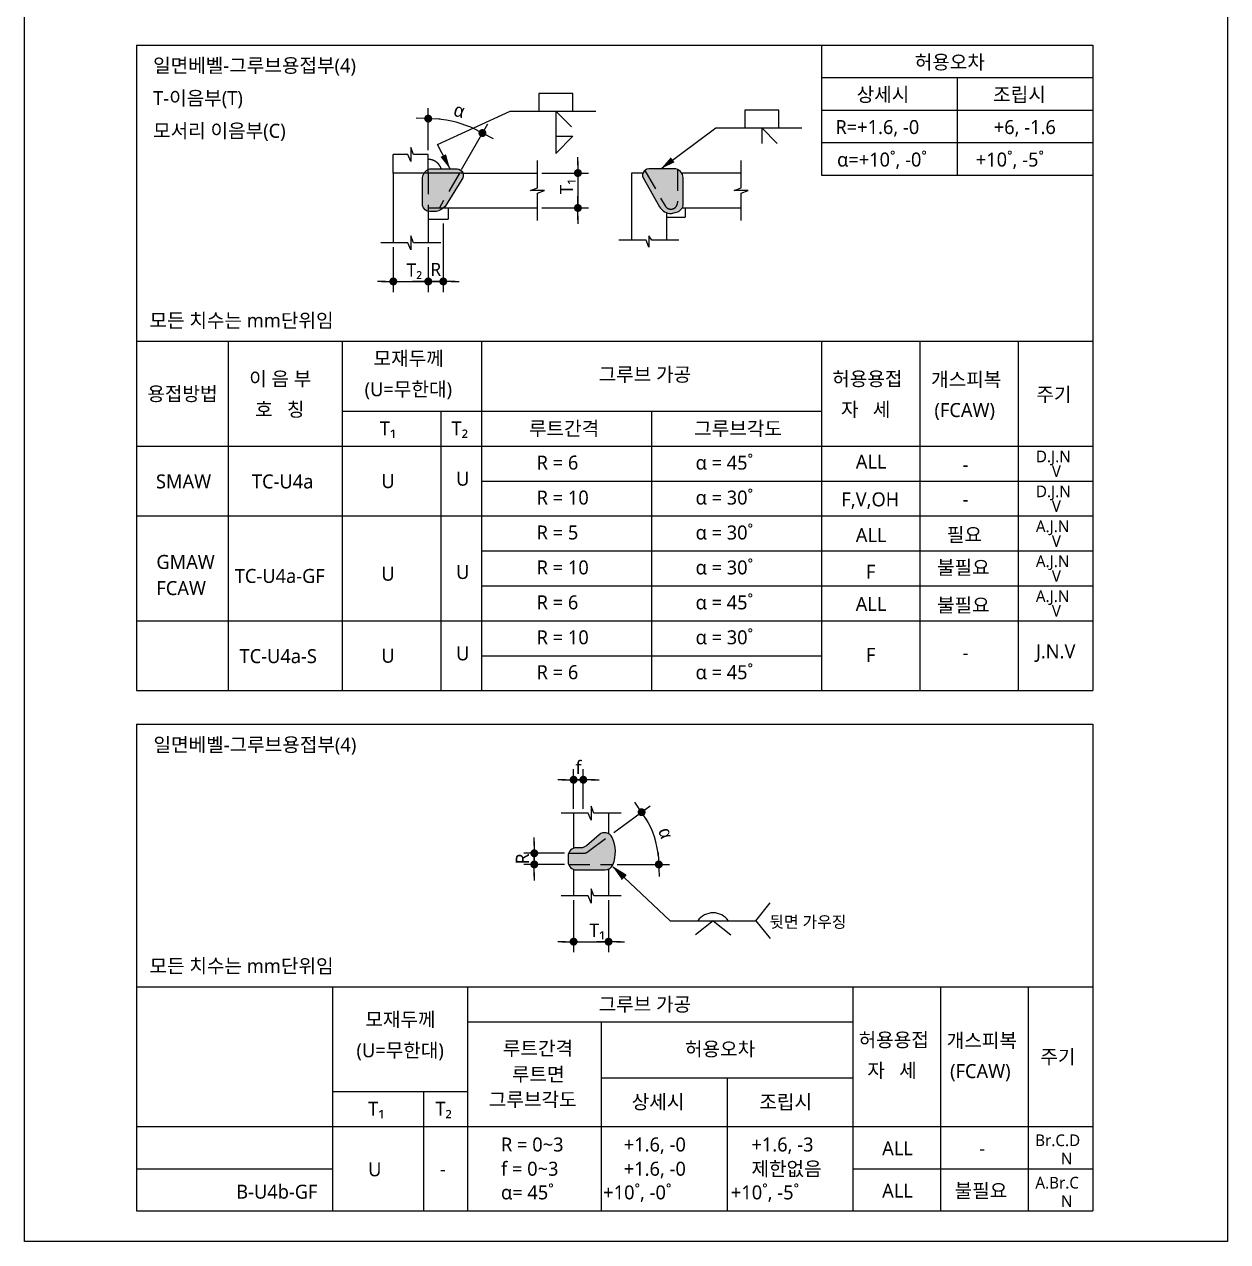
# Model space of a CAD drawing. Header units: millimetres. Extents: x 4573 to 501064, y -176100 to -4304.
# Drawn here: x 256950 to 279627, y -169460 to -146511 of the extents above; entities that cross this region are included whole.
import ezdxf

# ---------------------------------------------------------------- set-up
doc = ezdxf.new("R2010")
doc.units = ezdxf.units.MM
doc.header["$LTSCALE"] = 800
doc.linetypes.add('HIDDEN', pattern=[0.375, 0.25, -0.125])
doc.linetypes.add('HIDDENX2', pattern=[0.75, 0.5, -0.25])
doc.layers.get('Defpoints').update_dxf_attribs({"color": 147})
for name, color, linetype in [('4', 4, 'Continuous'), ('AA-XXXX-DIMS', 7, 'Continuous'), ('DIM', 7, 'Continuous'), ('HAT', 9, 'Continuous'), ('HID', 7, 'HIDDENX2'), ('T1', 4, 'Continuous'), ('TEX', 3, 'Continuous'), ('TEXT', 3, 'Continuous'), ('WAL', 7, 'Continuous')]:
    doc.layers.add(name, color=color, linetype=linetype)
doc.styles.add('XR-SHEET-맑은고딕', font='malgun.ttf')
doc.dimstyles.new('SKIT(내부)', dxfattribs={"dimscale": 100, "dimtxt": 2.5, "dimasz": 1.5, "dimexe": 2, "dimexo": 0.8, "dimgap": 1, "dimtad": 1, "dimdec": 0, "dimzin": 0, "dimdsep": 46, "dimtxsty": 'XR-SHEET-맑은고딕', "dimblk1": 'DOTK', "dimblk2": 'DOTK', "dimsah": 1, "dimcen": 1.8, "dimclrt": 3, "dimadec": 0, "dimazin": 0, "dimtfac": 1, "dimtdec": 0, "dimtix": 1, "dimtmove": 2, "dimatfit": 3, "dimldrblk": 'DOTK', "dimfxl": 2, "dimtolj": 1, "dimtzin": 0, "dimarcsym": 0})

# ---------------------------------------------------------------- blocks, each defined once
blk = doc.blocks.new('DOTK')
at = {"layer": 'AA-XXXX-DIMS'}
blk.add_line((-1.5, 0), (1.5, 0), dxfattribs=at)
at = {"layer": 'AA-XXXX-DIMS', "const_width": 0.5}
blk.add_lwpolyline([(-0.25, 0, 1), (0.25, 0, 1)], format="xyb", close=True, dxfattribs=at)
blk = doc.blocks.new('*D570')
at = {"layer": 'Defpoints', "color": 0, "transparency": 16777216}
for p in [(266619.3223776412, -149313.641967348), (266619.3223776412, -149972.2639256997), (267381.4951020192, -149972.2639256997)]:
    blk.add_point(p, dxfattribs=at)
at = {"layer": 'DIM', "color": 0, "lineweight": -2, "transparency": 16777216}
for p, q in [((267381.4951020192, -149163.641967348), (267381.4951020192, -149013.641967348)), ((266699.3223776412, -149313.641967348), (267581.4951020192, -149313.641967348)), ((267381.4951020192, -149313.641967348), (267381.4951020192, -149972.2639256997)), ((266699.3223776412, -149972.2639256997), (267581.4951020192, -149972.2639256997)), ((267381.4951020192, -150122.2639256997), (267381.4951020192, -150272.2639256997))]:
    blk.add_line(p, q, dxfattribs=at)
at = {"layer": 'DIM', "color": 0, "lineweight": -2, "transparency": 16777216, "xscale": 150, "yscale": 150, "zscale": 150}
for p, rotation in [((267381.4951020192, -149313.641967348), 270), ((267381.4951020192, -149972.2639256997), 90)]:
    blk.add_blockref('DOTK', p, dxfattribs=dict(at, rotation=rotation))
at = {"layer": 'DIM', "color": 3, "transparency": 16777216, "insert": (267189.8673354988, -149566.566980727), "char_height": 250, "attachment_point": 5, "rotation": 90, "style": 'XR-SHEET-맑은고딕'}
blk.add_mtext('\\A1;T₁', dxfattribs=at)
blk = doc.blocks.new('*D571')
at = {"layer": 'Defpoints', "color": 0, "transparency": 16777216}
for p in [(265259.9799929151, -148410.1865106788), (264561.7641860639, -148964.0920412835), (264561.7641860638, -149313.6419673479), (265150.4234217736, -149313.6419673479), (264772.6957048848, -149972.2639256997)]:
    blk.add_point(p, dxfattribs=at)
at = {"layer": 'DIM', "color": 0, "lineweight": -2, "transparency": 16777216}
for p, q in [((264561.7641860639, -148884.0920412835), (264561.764186064, -148087.7640393977)), ((265190.2234915072, -149244.2448892451), (265682.2799107362, -148386.2745895768))]:
    blk.add_line(p, q, dxfattribs=at)
blk.add_arc((264561.7641860638, -150340.0530070737), 2052.288967676021, 64.3538346509631, 85.81136906991388, dxfattribs=at)
at = {"layer": 'DIM', "color": 0, "lineweight": -2, "transparency": 16777216, "xscale": 150, "yscale": 150, "zscale": 150}
for p, rotation in [((264561.764186064, -148287.7640393977), 177.9056845349548), ((265582.7797364021, -148559.7672848336), 332.2595191859223)]:
    blk.add_blockref('DOTK', p, dxfattribs=dict(at, rotation=rotation))
at = {"layer": 'DIM', "color": 3, "transparency": 16777216, "insert": (265148.740487827, -148136.726606244), "char_height": 250, "attachment_point": 5, "rotation": 345.0826018604404, "style": 'XR-SHEET-맑은고딕'}
blk.add_mtext('\\A1;{\\fSymbol|b0|i0|c2|p18;a}', dxfattribs=at)
blk = doc.blocks.new('*D572')
at = {"layer": 'Defpoints', "color": 0, "transparency": 16777216}
for p in [(263903.1422277121, -150630.8858840514), (264561.7641860639, -150630.8858840514), (264561.7641860639, -151357.8914847708)]:
    blk.add_point(p, dxfattribs=at)
at = {"layer": 'DIM', "color": 0, "lineweight": -2, "transparency": 16777216}
for p, q in [((263903.1422277121, -150710.8858840514), (263903.1422277121, -151557.8914847708)), ((264561.7641860639, -150710.8858840514), (264561.7641860639, -151557.8914847708)), ((263753.1422277121, -151357.8914847708), (263603.1422277121, -151357.8914847708)), ((263903.1422277121, -151357.8914847708), (264561.7641860639, -151357.8914847708)), ((264711.7641860639, -151357.8914847708), (264861.7641860639, -151357.8914847708))]:
    blk.add_line(p, q, dxfattribs=at)
at = {"layer": 'DIM', "color": 0, "lineweight": -2, "transparency": 16777216, "xscale": 150, "yscale": 150, "zscale": 150}
blk.add_blockref('DOTK', (263903.1422277121, -151357.8914847708), dxfattribs=at)
at = {"layer": 'DIM', "color": 0, "lineweight": -2, "transparency": 16777216, "xscale": 150, "yscale": 150, "zscale": 150, "rotation": 180}
blk.add_blockref('DOTK', (264561.7641860639, -151357.8914847708), dxfattribs=at)
at = {"layer": 'DIM', "color": 3, "transparency": 16777216, "insert": (264300.8271838018, -151166.2637182513), "char_height": 250, "attachment_point": 5, "style": 'XR-SHEET-맑은고딕'}
blk.add_mtext('\\A1;T₂', dxfattribs=at)
blk = doc.blocks.new('*D573')
at = {"layer": 'Defpoints', "color": 0, "transparency": 16777216}
for p in [(264845.1764027778, -150183.9638408842), (264561.7641860639, -150630.8858840514), (264845.1764027778, -151357.8914847708)]:
    blk.add_point(p, dxfattribs=at)
at = {"layer": 'DIM', "color": 0, "lineweight": -2, "transparency": 16777216}
for p, q in [((264845.1764027778, -150263.9638408842), (264845.1764027778, -151557.8914847708)), ((264561.7641860639, -150710.8858840514), (264561.7641860639, -151557.8914847708)), ((264411.7641860639, -151357.8914847708), (264261.7641860639, -151357.8914847708)), ((264561.7641860639, -151357.8914847708), (264845.1764027778, -151357.8914847708)), ((264995.1764027778, -151357.8914847708), (265145.1764027778, -151357.8914847708))]:
    blk.add_line(p, q, dxfattribs=at)
at = {"layer": 'DIM', "color": 0, "lineweight": -2, "transparency": 16777216, "xscale": 150, "yscale": 150, "zscale": 150}
blk.add_blockref('DOTK', (264561.7641860639, -151357.8914847708), dxfattribs=at)
at = {"layer": 'DIM', "color": 0, "lineweight": -2, "transparency": 16777216, "xscale": 150, "yscale": 150, "zscale": 150, "rotation": 180}
blk.add_blockref('DOTK', (264845.1764027778, -151357.8914847708), dxfattribs=at)
at = {"layer": 'DIM', "color": 3, "transparency": 16777216, "insert": (264703.4702944208, -151132.8914847708), "char_height": 250, "attachment_point": 5, "style": 'XR-SHEET-맑은고딕'}
blk.add_mtext('\\A1;R', dxfattribs=at)
blk = doc.blocks.new('*D581')
at = {"layer": 'Defpoints', "color": 0, "transparency": 16777216}
for p in [(267995.9370701652, -161795.7969108571), (268869.1517592723, -161999.7732749849), (267583.1071051227, -162099.9667910687), (267207.0482311547, -162348.6511685257), (268043.4970368214, -162348.6511685257)]:
    blk.add_point(p, dxfattribs=at)
at = {"layer": 'DIM', "color": 0, "lineweight": -2, "transparency": 16777216}
for p, q in [((268060.343073425, -161748.3430728238), (268743.5298169173, -161244.9764387937)), ((268123.4970368214, -162348.6511685257), (269106.212812665, -162348.6511685257))]:
    blk.add_line(p, q, dxfattribs=at)
blk.add_arc((267245.5839986903, -162348.6511685257), 1660.62881397466, 5.17713005420493, 31.2053669076156, dxfattribs=at)
at = {"layer": 'DIM', "color": 0, "lineweight": -2, "transparency": 16777216, "xscale": 150, "yscale": 150, "zscale": 150}
for p, rotation in [((268582.5148087677, -161363.6110338771), 123.7939319347177), ((268906.212812665, -162348.6511685257), 272.5885650271028)]:
    blk.add_blockref('DOTK', p, dxfattribs=dict(at, rotation=rotation))
at = {"layer": 'DIM', "color": 3, "transparency": 16777216, "insert": (269039.7083911343, -161759.0767297292), "char_height": 250, "attachment_point": 5, "rotation": 288.19124848091064, "style": 'XR-SHEET-맑은고딕'}
blk.add_mtext('\\A1;{\\fSymbol|b0|i0|c2|p18;a}', dxfattribs=at)
blk = doc.blocks.new('*D582')
at = {"layer": 'Defpoints', "color": 0, "transparency": 16777216}
for p in [(267301.2037969322, -162943.5991563459), (267959.8257552839, -162943.5991563459), (267959.8257552839, -163804.7191617891)]:
    blk.add_point(p, dxfattribs=at)
at = {"layer": 'DIM', "color": 0, "lineweight": -2, "transparency": 16777216}
for p, q in [((267301.2037969322, -163023.5991563459), (267301.2037969322, -164004.7191617891)), ((267959.8257552839, -163023.5991563459), (267959.8257552839, -164004.7191617891)), ((267151.2037969322, -163804.7191617891), (267001.2037969322, -163804.7191617891)), ((267301.2037969322, -163804.7191617891), (267959.8257552839, -163804.7191617891)), ((268109.8257552839, -163804.7191617891), (268259.8257552839, -163804.7191617891))]:
    blk.add_line(p, q, dxfattribs=at)
at = {"layer": 'DIM', "color": 0, "lineweight": -2, "transparency": 16777216, "xscale": 150, "yscale": 150, "zscale": 150}
blk.add_blockref('DOTK', (267301.2037969322, -163804.7191617891), dxfattribs=at)
at = {"layer": 'DIM', "color": 0, "lineweight": -2, "transparency": 16777216, "xscale": 150, "yscale": 150, "zscale": 150, "rotation": 180}
blk.add_blockref('DOTK', (267959.8257552839, -163804.7191617891), dxfattribs=at)
at = {"layer": 'DIM', "color": 3, "transparency": 16777216, "insert": (267747.2426209076, -163613.0913952695), "char_height": 250, "attachment_point": 5, "style": 'XR-SHEET-맑은고딕'}
blk.add_mtext('\\A1;T₁', dxfattribs=at)
blk = doc.blocks.new('*D583')
at = {"layer": 'Defpoints', "color": 0, "transparency": 16777216}
for p in [(267207.0482311548, -162138.8402162588), (266560.209197715, -162348.6511685258), (267207.0482311548, -162348.6511685258)]:
    blk.add_point(p, dxfattribs=at)
at = {"layer": 'DIM', "color": 0, "lineweight": -2, "transparency": 16777216}
for p, q in [((266560.209197715, -161988.8402162588), (266560.209197715, -161838.8402162588)), ((267127.0482311548, -162138.8402162588), (266360.209197715, -162138.8402162588)), ((266560.209197715, -162138.8402162588), (266560.209197715, -162348.6511685258)), ((267127.0482311548, -162348.6511685258), (266360.209197715, -162348.6511685258)), ((266560.209197715, -162498.6511685258), (266560.209197715, -162648.6511685258))]:
    blk.add_line(p, q, dxfattribs=at)
at = {"layer": 'DIM', "color": 0, "lineweight": -2, "transparency": 16777216, "xscale": 150, "yscale": 150, "zscale": 150}
for p, rotation in [((266560.209197715, -162138.8402162588), 270), ((266560.209197715, -162348.6511685258), 90)]:
    blk.add_blockref('DOTK', p, dxfattribs=dict(at, rotation=rotation))
at = {"layer": 'DIM', "color": 3, "transparency": 16777216, "insert": (266335.2091977149, -162243.7456923923), "char_height": 250, "attachment_point": 5, "rotation": 90, "style": 'XR-SHEET-맑은고딕'}
blk.add_mtext('\\A1;R', dxfattribs=at)
blk = doc.blocks.new('*D584')
at = {"layer": 'Defpoints', "color": 0, "transparency": 16777216}
for p in [(267301.2037969322, -160751.6210418547), (267301.2037969322, -161383.2005208147), (267483.3755225543, -161383.2005208147)]:
    blk.add_point(p, dxfattribs=at)
at = {"layer": 'DIM', "color": 0, "lineweight": -2, "transparency": 16777216}
for p, q in [((267301.2037969322, -161303.2005208147), (267301.2037969322, -160551.6210418547)), ((267483.3755225543, -161303.2005208147), (267483.3755225543, -160551.6210418547)), ((267151.2037969322, -160751.6210418547), (267001.2037969322, -160751.6210418547)), ((267483.3755225543, -160751.6210418547), (267301.2037969322, -160751.6210418547)), ((267633.3755225543, -160751.6210418547), (267783.3755225543, -160751.6210418547))]:
    blk.add_line(p, q, dxfattribs=at)
at = {"layer": 'DIM', "color": 0, "lineweight": -2, "transparency": 16777216, "xscale": 150, "yscale": 150, "zscale": 150}
blk.add_blockref('DOTK', (267301.2037969322, -160751.6210418547), dxfattribs=at)
at = {"layer": 'DIM', "color": 0, "lineweight": -2, "transparency": 16777216, "xscale": 150, "yscale": 150, "zscale": 150, "rotation": 180}
blk.add_blockref('DOTK', (267483.3755225543, -160751.6210418547), dxfattribs=at)
at = {"layer": 'DIM', "color": 3, "transparency": 16777216, "insert": (267392.2896597433, -160517.619683159), "char_height": 250, "attachment_point": 5, "style": 'XR-SHEET-맑은고딕'}
blk.add_mtext('\\A1;f', dxfattribs=at)

msp = doc.modelspace()

# ---------------------------------------------------------------- hatches: boundary and pattern name
at = {"layer": 'HAT'}
h = msp.add_hatch(color=252, dxfattribs=at)
edge = h.paths.add_edge_path()
edge.add_arc((264591.1854975842, -149896.7563643067), 141.1332767896238, 191.6913604846053, 269.99999999997635, ccw=False)
edge.add_line((264452.9802596276, -149925.3555604269), (264452.9802596276, -149435.0763480232))
edge.add_arc((264641.8115588509, -149418.8479273592), 189.5273626778099, 105.49280864263599, 184.9120083146321, ccw=False)
edge.add_line((264591.1854975842, -149236.207233306), (265105.0556636341, -149236.207233306))
edge.add_arc((265099.6087700282, -149357.7221364158), 121.6369200848454, -39.48999905758632, 87.43344035849282, ccw=False)
edge.add_line((265193.4803113723, -149435.0763480232), (264880.8141421071, -149941.9827703604))
edge.add_arc((264647.4962367036, -149725.4772032713), 318.2953118762894, 281.03286907350105, 317.1404571421219, ccw=False)
edge.add_line((264708.409078163, -150037.8896410963), (264591.1854975842, -150037.8896410963))
h = msp.add_hatch(color=252, dxfattribs=at)
h.paths.add_polyline_path([(269368.4972075304, -149435.0763480231, 0.3149572813303116), (269259.7132810941, -149247.0543322706), (269259.7132810941, -149869.1459778693, -0.7684728814620057), (269025.4366235891, -149931.5583585134), (268643.1517535173, -149264.9903559085, 0.4099421819079982), (268627.9971557854, -149435.0763480232), (268920.599859545, -149949.6993177508, 0.2754216928115168), (269143.384426055, -150079.5621537011), (269215.3255848455, -150058.6911452174, 0.2864343537882167), (269368.4972075304, -149925.355560427)])
h.paths.add_polyline_path([(269259.7132810941, -149247.0543322706, 0.041433354758969), (269230.2919695738, -149236.207233306), (268716.4218035238, -149236.207233306, 0.1662674717699707), (268643.1517535173, -149264.9903559085), (269025.4366235891, -149931.5583585134, 0.7684728814620057), (269259.7132810941, -149869.1459778693)])
h = msp.add_hatch(color=252, dxfattribs=at)
edge = h.paths.add_edge_path()
edge.add_line((267197.7060606198, -162192.1572319349), (267197.7060606198, -162295.3341528497))
edge.add_arc((267354.5208126082, -162295.3341528497), 156.8147519884515, 179.9999999999787, 269.9999999999787)
edge.add_line((267354.5208126082, -162452.1489048382), (267895.9276904046, -162452.1489048382))
edge.add_arc((267895.9276904048, -162295.3341528494), 156.8147519887716, 269.9999999999149, 337.8889978264131)
edge.add_arc((267448.3879450079, -162113.506991013), 639.8809384388384, 337.8889978265196, 385.3788314603203)
edge.add_arc((267884.8352039928, -161906.4641678675), 156.8147519886481, 25.37883146033997, 131.2268570315807)
edge.add_line((267781.4876840696, -161788.5228410691), (267544.1771771199, -161996.4690547562))
edge.add_arc((267440.8296571967, -161878.5277279577), 156.8147519886886, 269.99999999997874, 311.22685703152075, ccw=False)
edge.add_line((267440.8296571966, -162035.3424799464), (267354.5208126082, -162035.3424799464))
edge.add_arc((267354.5208126082, -162192.1572319348), 156.8147519884515, 90.00000000002126, 180.0000000000213)
at = {"layer": 'T1'}
h = msp.add_hatch(color=7, dxfattribs=at)
h.paths.add_polyline_path([(264972.0064877651, -149236.207233306), (264843.8451311617, -148984.1646062329), (264792.3627998343, -149010.3428979793)])
h.paths.add_polyline_path([(264972.0064877651, -149236.207233306), (264895.3274624894, -148957.9863144867), (264843.8451311617, -148984.1646062329)])
h = msp.add_hatch(color=7, dxfattribs=at)
h.paths.add_polyline_path([(268943.2408245794, -149236.207233306), (269167.7262991142, -149064.2854751969), (269132.6094896435, -149018.431979253)])
h.paths.add_polyline_path([(268943.2408245794, -149236.207233306), (269202.8431085845, -149110.138971141), (269167.7262991139, -149064.2854751969)])
h = msp.add_hatch(color=7, dxfattribs=at)
h.paths.add_polyline_path([(268039.529037092, -162395.6098360918), (268245.9183997263, -162588.8823126106), (268206.4404836763, -162631.0394892477)])
h.paths.add_polyline_path([(268039.529037092, -162395.6098360918), (268285.3963157763, -162546.7251359733), (268245.9183997263, -162588.8823126106)])

# ---------------------------------------------------------------- linework, layer by layer
msp.add_line((265212.9775444887, -149313.6419673479), (264484.1653499472, -149313.6419673479))
for points in [[(264591.1854975842, -150037.8896410963, -0.3556348658580286), (264452.9802596276, -149925.3555604269), (264452.9802596276, -149435.0763480232, -0.361102934329721), (264591.1854975842, -149236.207233306), (265105.0556636341, -149236.207233306, -0.6183568903389051), (265193.4803113723, -149435.0763480232), (264880.8141421071, -149941.9827703604, -0.158865693886905), (264708.409078163, -150037.8896410963)], [(269215.3255848455, -150058.6911452173, 0.2864343537882011), (269368.4972075304, -149925.3555604269), (269368.4972075304, -149435.0763480232, 0.361102934329721), (269230.2919695738, -149236.207233306), (268716.4218035238, -149236.207233306, 0.6183568903389051), (268627.9971557854, -149435.0763480232), (268920.599859545, -149949.6993177508, 0.2754216928113913), (269143.384426055, -150079.5621537011)], [(267197.7060606198, -162192.1572319349), (267197.7060606198, -162295.3341528497, 0.4142135623730924), (267354.5208126082, -162452.1489048382), (267895.9276904046, -162452.1489048382, 0.3052011497667704), (268041.209716239, -162354.3595661119, 0.2102310651788871), (268026.5163454049, -161839.2531523311, 0.4977539288718759), (267781.4876840696, -161788.5228410691), (267544.1771771199, -161996.4690547562, -0.1818518587428711), (267440.8296571966, -162035.3424799464), (267354.5208126082, -162035.3424799464, 0.4142135623730979)]]:
    msp.add_lwpolyline(points, format="xyb", close=True)
at = {"layer": '4'}
for p, q in [((259061.1505003091, -146903.0658227365), (277088.2919443937, -146903.0658227365)), ((259061.1505003091, -146903.0658227365), (259061.1505003091, -159072.3093768883)), ((271973.4561064729, -146903.0658227365), (271973.4561064729, -149352.7358468684)), ((277088.2919443937, -146903.0658227365), (277088.2919443937, -159072.3093768883)), ((271973.4561064729, -147515.4833287695), (277088.2919443937, -147515.4833287695)), ((274530.8741801083, -147515.4833287695), (274530.8741801083, -149352.7358468684)), ((271973.4561064729, -148127.9008348024), (277088.2919443937, -148127.9008348024)), ((271973.4561064729, -148740.3183408354), (277088.2919443937, -148740.3183408354)), ((271973.4561064729, -149352.7358468684), (277088.2919443937, -149352.7358468684)), ((259061.1505003091, -152486.0897933706), (277088.2919443937, -152486.0897933706)), ((260789.2087934928, -152486.0897933706), (260789.2087934928, -159072.3093768883)), ((262937.8113481086, -152486.0897933706), (262937.8113481086, -159072.3093768883)), ((265562.6574116928, -152486.0897933706), (265562.6574116928, -159072.3093768883)), ((271973.4561064729, -152486.0897933706), (271973.4561064729, -159072.3093768883)), ((273825.9731112164, -152486.0897933706), (273825.9731112164, -159072.3093768883)), ((275678.49011596, -152486.0897933706), (275678.49011596, -159072.3093768883)), ((262937.8113481086, -153803.3337100742), (265562.6574116928, -153803.3337100742)), ((264801.8593686527, -153803.3337100742), (264801.8593686526, -159072.3093768883)), ((265562.6574116928, -153803.3337100741), (271973.4561064729, -153803.3337100742)), ((268768.0567590828, -153803.3337100742), (268768.0567590828, -159072.3093768883)), ((259061.1505003091, -154461.9556684259), (277088.2919443937, -154461.9556684259)), ((265562.6574116928, -155120.5776267777), (277088.2919443937, -155120.5776267777)), ((259061.1505003091, -155779.1995851295), (277088.2919443937, -155779.1995851295)), ((265562.6574116928, -156437.8215434812), (277088.2919443937, -156437.8215434812)), ((265562.6574116928, -157096.443501833), (277088.2919443937, -157096.443501833)), ((259061.1505003091, -157755.0654601848), (277088.2919443937, -157755.0654601848)), ((265562.6574116928, -158413.6874185365), (271973.4561064729, -158413.6874185365)), ((259061.1505003091, -159072.3093768883), (277088.2919443937, -159072.3093768883)), ((259061.1505003091, -159706.8913249436), (277088.2919443937, -159706.8913249436)), ((259061.1505003091, -159706.8913249436), (259061.1505003091, -168877.2542963506)), ((277088.2919443937, -159706.8913249436), (277088.2919443937, -168877.2542963506)), ((259061.1505003091, -164654.5811124092), (277088.2919443937, -164654.5811124092)), ((262759.0322216343, -164654.5811124092), (262759.0322216343, -168877.2542963506)), ((265301.2604509395, -164654.5811124092), (265301.2604509395, -168877.2542963506)), ((272565.5773498247, -164654.5811124092), (272565.5773498247, -168877.2542963506)), ((274213.6324725221, -164654.5811124092), (274213.6324725221, -168877.2542963506)), ((275870.5210235217, -164654.5811124092), (275870.5210235217, -168877.2542963506)), ((265301.2604509395, -165313.203070761), (272565.5773498247, -165313.203070761)), ((267822.6415839834, -165313.203070761), (267822.6415839834, -168877.2542963506)), ((267822.6415839834, -166371.8023456012), (272565.5773498247, -166371.8023456012)), ((270194.1094669041, -166371.8023456012), (270194.1094669041, -168877.2542963506)), ((262759.0322216343, -166630.4469874645), (265301.2604509395, -166630.4469874645)), ((264475.1133911612, -166630.4469874645), (264475.1133911612, -168877.2542963506)), ((259061.1505003091, -167289.0689458162), (277088.2919443937, -167289.0689458162)), ((259061.1505003091, -168088.2934615266), (262759.0322216343, -168088.2934615266)), ((272565.5773498247, -168088.2934615266), (277088.2919443937, -168088.2934615266)), ((259061.1505003091, -168877.2542963506), (277088.2919443937, -168877.2542963506))]:
    msp.add_line(p, q, dxfattribs=at)
at = {"layer": 'DIM'}
for points in [[(266619.3223776411, -150207.4860536824), (266619.3223776411, -149695.8779253199), (266751.6348246314, -149642.9529465237), (266487.0099306508, -149642.9529465237), (266619.3223776411, -149590.0279677277), (266619.3223776411, -149078.4198393652)], [(270458.5000617788, -150207.4860536825), (270458.5000617788, -149695.8779253199), (270590.8125087691, -149642.9529465238), (270326.1876147884, -149642.9529465238), (270458.5000617788, -149590.0279677277), (270458.5000617788, -149078.4198393652)], [(264796.9863140467, -150630.8858840514), (264285.378185684, -150630.8858840514), (264232.4532068879, -150498.5734370611), (264232.4532068879, -150763.1983310417), (264179.5282280918, -150630.8858840514), (263667.9200997293, -150630.8858840514)], [(269283.8747380024, -150580.9630698044), (268772.2666096399, -150580.9630698044), (268719.3416308437, -150498.5734370611), (268719.3416308437, -150713.2755167947), (268666.4166520477, -150580.9630698044), (268154.8085236851, -150580.9630698044)], [(268195.0478832667, -161383.2005208147), (267683.4397549042, -161383.2005208147), (267630.514776108, -161250.8880738244), (267630.514776108, -161515.5129678051), (267577.589797312, -161383.2005208147), (267065.9816689495, -161383.2005208147)], [(268195.0478832667, -162943.5991563459), (267683.4397549042, -162943.5991563459), (267630.514776108, -162811.2867093555), (267630.514776108, -163075.9116033362), (267577.589797312, -162943.5991563459), (267065.9816689495, -162943.5991563459)]]:
    msp.add_lwpolyline(points, dxfattribs=at)
at = {"layer": 'HID'}
for p, q in [((263903.1422277121, -149313.6419673479), (263903.1422277121, -148964.0920412835)), ((264561.7641860638, -149313.6419673479), (264561.7641860638, -148964.0920412835)), ((264561.7641860638, -149313.6419673479), (264561.7641860638, -149972.2639256997)), ((265150.4234217736, -149313.6419673479), (264772.6957048848, -149972.2639256997)), ((268643.1517535172, -149264.9903559085), (269025.4366235891, -149931.5583585133)), ((269259.7132810941, -149247.0543322705), (269259.7132810941, -149869.1459778693)), ((267583.1071051226, -162099.9667910687), (267995.9370701652, -161795.7969108571)), ((267207.0482311546, -162138.8402162587), (267479.7595851995, -162138.8402162587)), ((267207.0482311546, -162348.6511685257), (268043.4970368214, -162348.6511685257))]:
    msp.add_line(p, q, dxfattribs=at)
msp.add_lwpolyline([(264561.7641860639, -148964.0920412835), (264285.378185684, -148964.0920412835), (264232.4532068879, -148831.7795942932), (264232.4532068879, -149096.4044882739), (264179.5282280918, -148964.0920412835), (263903.1422277121, -148964.0920412835)], dxfattribs=at)
for centre, radius, start, end in [((264561.7641860638, -149313.6419673479), 257.3331941395407, 17.51240871239107, 90), ((269134.2614795032, -149869.1459778693), 125.4518015908113, 209.8347962821337, 0), ((267479.7595851995, -161982.0254642702), 156.8147519885142, 270, 311.2268570359464)]:
    msp.add_arc(centre, radius, start, end, dxfattribs=at)
at = {"layer": 'T1', "color": 7}
for p, q in [((264738.3221497845, -148776.6426967601), (266102.7371137835, -148147.6617098516)), ((266102.7371137835, -148147.6617098516), (267718.8939930858, -148147.6617098516)), ((266967.0739205444, -148147.6617098516), (266967.0739205444, -148439.9827403441)), ((266967.0739205444, -148147.6617098516), (267259.394951037, -148439.9827403441)), ((266967.0739205444, -148439.9827403441), (266967.0739205444, -148948.5394319159)), ((268943.2408245794, -149236.207233306), (269983.6820420427, -148463.357348403)), ((269983.6820420427, -148463.357348403), (271599.8389213452, -148463.357348403)), ((270848.0188488037, -148463.357348403), (271140.3398792965, -148755.6783788957)), ((270848.0188488037, -148463.357348403), (270848.0188488037, -148755.6783788957)), ((266967.0739205444, -148948.5394319159), (267288.8893223028, -148616.2779288539)), ((266967.0739205444, -148616.2779288539), (267288.8893223028, -148616.2779288539)), ((264972.0064877651, -149236.207233306), (264738.3221497845, -148776.6426967601)), ((268039.529037092, -162395.6098360918), (268285.3963157763, -162546.7251359732)), ((268039.529037092, -162395.6098360918), (269122.0528203585, -163409.334815964)), ((268206.4404836763, -162631.0394892477), (268245.9183997263, -162588.8823126105)), ((268285.3963157763, -162546.7251359732), (268245.9183997263, -162588.8823126105)), ((270738.209699661, -163409.334815964), (271004.9210625734, -163074.7730927533)), ((269122.0528203585, -163409.334815964), (270738.209699661, -163409.334815964)), ((269930.1312600098, -163409.334815964), (269595.5695367992, -163676.0461788765)), ((269930.1312600098, -163409.334815964), (270264.6929832204, -163676.0461788765)), ((270738.209699661, -163409.334815964), (271004.9210625734, -163743.8965391745))]:
    msp.add_line(p, q, dxfattribs=at)
for points in [[(266644.8655758502, -148147.6617098516), (267289.2822652386, -148147.6617098516), (267289.2822652386, -147815.8299539208), (266644.8655758502, -147815.8299539208)], [(270525.8105041097, -148463.357348403), (271170.2271934978, -148463.357348403), (271170.2271934978, -148131.5255924722), (270525.8105041097, -148131.5255924722)]]:
    msp.add_lwpolyline(points, close=True, dxfattribs=at)
msp.add_arc((269930.1312600098, -163613.529607335), 352.5049564860111, 35.39906419076923, 144.6009358092308, dxfattribs=at)
at = {"layer": 'TEX'}
msp.add_lwpolyline([(256952.5831005886, -124681.4578635474), (279626.7740330059, -124681.4482387328), (279626.7739513381, -169460.2593008429), (256950.0070031792, -169460.2593008429), (256952.5697231397, -124681.4578635474)], dxfattribs=at)
at = {"layer": 'WAL'}
for p, q in [((263903.1422277121, -149313.6419673479), (263903.1422277121, -150630.8858840514)), ((264484.1653499472, -149313.6419673479), (263903.1422277121, -149313.6419673479)), ((265212.9775444887, -149313.6419673479), (266619.3223776411, -149313.6419673479)), ((268608.4999226691, -149313.6419673479), (268390.0306516679, -149313.6419673479)), ((268390.0306516679, -149313.6419673479), (268390.0306516679, -150580.9630698044)), ((270458.5000617787, -149313.6419673479), (269337.3121172107, -149313.6419673479)), ((264561.7641860638, -149972.2639256997), (264561.7641860638, -150630.8858840514)), ((264922.3269795376, -149972.2639256997), (266619.3223776411, -149972.2639256997)), ((264938.6834759511, -149972.2639256997), (264938.6834759511, -150183.9638408842)), ((269048.6526100198, -150062.0594264596), (269048.6526100198, -150580.9630698044)), ((269346.890640765, -149972.2639256997), (270458.5000617787, -149972.2639256997)), ((269405.0960051152, -149972.2639256997), (269405.0960051152, -150145.9648684086)), ((264561.7641860638, -150183.9638408842), (264938.6834759511, -150183.9638408842)), ((269048.6526100198, -150145.9648684086), (269405.0960051152, -150145.9648684086)), ((267301.2037969322, -161383.2005208147), (267301.2037969322, -162044.6846504812)), ((267959.8257552839, -161383.2005208147), (267959.8257552839, -161768.7424061221)), ((267301.2037969322, -162442.8067343034), (267301.2037969322, -162943.5991563459)), ((267959.8257552839, -162438.5399619004), (267959.8257552839, -162943.5991563459))]:
    msp.add_line(p, q, dxfattribs=at)
at = {"layer": 'WAL', "linetype": 'HIDDEN', "ltscale": 100}
msp.add_line((264561.7641860638, -149972.2639256997), (264922.3269795376, -149972.2639256997), dxfattribs=at)

# ---------------------------------------------------------------- texts
at = {"layer": 'T1', "color": 0, "style": 'XR-SHEET-맑은고딕'}
msp.add_text('뒷면 가우징', height=219.7921811580464, dxfattribs=at).set_placement((270989.0296064981, -163541.0138161909))
at = {"layer": 'TEXT', "style": 'XR-SHEET-맑은고딕'}
for s, height, p in [('허용오차', 263.7506173896556, (273728.8643098896, -147354.1522162633)), ('일면베벨-그루브용접부(4)', 263.7506173896556, (259376.1749753198, -147418.5760404153)), ('T-이음부(T)', 263.7506173896556, (259376.1749753198, -148033.9941476578)), ('상세시', 263.7506173896556, (272634.3560492052, -147966.5697222962)), ('조립시', 263.7506173896556, (275207.9194104488, -147966.5697222962)), ('모서리 이음부(C)', 263.7506173896556, (259376.1749753198, -148649.4122549004)), ('R=+1.6, -0', 263.7506173896556, (272235.3383905208, -148578.9872283293)), ('+6, -1.6', 263.7506173896556, (275219.3839392524, -148578.9872283293)), ('α=+10˚, -0˚', 263.7506173896556, (272266.5574022856, -149191.4047343621)), ('+10˚, -5˚', 263.7506173896556, (274880.3383399108, -149191.4047343621)), ('모든 치수는 mm단위임', 263.7506173896556, (259308.5066573692, -152225.5870579241)), ('모재두께', 263.7506173896556, (263529.9390439085, -152940.9460293457)), ('이 음 부', 263.7506173896556, (261186.6405279086, -153325.172469274)), ('그루브 가공', 263.7506173896556, (267772.3629725323, -153242.5073561883)), ('허용용접', 263.7506173896556, (272174.9259385032, -153325.172469274)), ('개스피복', 263.7506173896556, (274037.4084682957, -153337.0634590705)), ('(U=무한대)', 263.7506173896556, (263363.070901267, -153521.697116634)), ('용접방법', 263.7506173896556, (259267.5603189613, -153607.5567718928)), ('주기', 263.7506173896556, (276021.9916680378, -153620.3864946169)), ('호   칭', 263.7506173896556, (261299.6177788292, -153901.7563619353)), ('자   세', 263.7506173896556, (272339.2260128065, -153901.7563619353)), ('(FCAW)', 263.7506173896556, (274101.08560113, -153913.6473517317)), ('루트간격', 263.7506173896556, (266459.5753193261, -154263.5577315349)), ('그루브각도', 263.7506173896556, (269573.0273449721, -154263.5577315349)), ('T₁', 263.7506173896556, (263647.1649204128, -154260.7080341841)), ('T₂', 263.7506173896556, (265000.6338939853, -154260.7080341841)), ('R = 6', 263.7506173896556, (266604.5349842419, -154905.053080317)), ('α = 45˚', 263.7506173896556, (269599.7688119784, -154905.053080317)), ('ALL', 263.7506173896556, (272619.1099233023, -154886.7590670707)), ('D.J.N', 219.7921811580464, (276012.6050462304, -154766.4584157437)), ('-', 263.7506173896556, (274630.6196994857, -154937.9540662168)), ('V', 219.7921811580464, (276313.379455475, -155044.8735128586)), ('SMAW', 263.7506173896556, (259430.281276082, -155259.3400245244)), ('TC-U4a', 263.7506173896556, (261238.263541485, -155260.2007049165)), ('U', 263.7506173896556, (263678.1429682206, -155252.9605072765)), ('U', 263.7506173896556, (265086.4390201115, -155208.2073577262)), ('R = 10', 263.7506173896556, (266604.5349842419, -155563.6750386689)), ('α = 30˚', 263.7506173896556, (269599.7688119784, -155563.6750386689)), ('F,V,OH', 263.7506173896556, (272346.6826307694, -155598.1817348958)), ('D.J.N', 219.7921811580464, (276012.6050462304, -155425.0803740954)), ('-', 263.7506173896556, (274630.6196994857, -155592.1619868431)), ('V', 219.7921811580464, (276313.379455475, -155703.4954712103)), ('R = 5', 263.7506173896556, (266604.5349842419, -156222.2969970207)), ('α = 30˚', 263.7506173896556, (269599.7688119783, -156222.2969970207)), ('ALL', 263.7506173896556, (272619.1099233023, -156271.2563949568)), ('필요', 263.7506173896556, (274334.6795552048, -156262.8122085139)), ('A.J.N', 219.7921811580464, (276012.6050462304, -156083.7023324472)), ('V', 219.7921811580464, (276313.379455475, -156362.1174295622)), ('GMAW', 263.7506173896556, (259437.740337466, -156777.944886506)), ('U', 263.7506173896556, (263678.1429682206, -156999.7847832243)), ('U', 263.7506173896556, (265086.4390201115, -156967.4583036315)), ('R = 10', 263.7506173896556, (266604.5349842419, -156880.9189553724)), ('α = 30˚', 263.7506173896556, (269599.7688119783, -156880.9189553724)), ('F', 263.7506173896556, (272808.1825697959, -156962.0054303592)), ('불필요', 263.7506173896556, (274149.5778710978, -156882.193326853)), ('A.J.N', 219.7921811580464, (276012.6050462304, -156742.3242907989)), ('TC-U4a-GF', 263.7506173896556, (260915.0471623811, -157041.7143966898)), ('V', 219.7921811580464, (276313.379455475, -157020.7393879139)), ('FCAW', 263.7506173896556, (259437.740337466, -157270.7655235434)), ('A.J.N', 219.7921811580464, (276012.6050462304, -157400.9462491507)), ('R = 6', 263.7506173896556, (266604.5349842419, -157539.5409137242)), ('α = 45˚', 263.7506173896556, (269599.7688119784, -157539.5409137242)), ('ALL', 263.7506173896556, (272617.2701843648, -157568.9575436636)), ('불필요', 263.7506173896556, (274149.5778710978, -157592.6439615823)), ('V', 219.7921811580464, (276313.379455475, -157679.3613462656)), ('R = 10', 263.7506173896556, (266604.5349842419, -158198.162872076)), ('α = 30˚', 263.7506173896556, (269599.7688119783, -158198.162872076)), ('TC-U4a-S', 263.7506173896556, (261004.9079922247, -158553.3104966753)), ('U', 263.7506173896556, (263678.1429682206, -158546.0702990353)), ('U', 263.7506173896556, (265086.4390201115, -158501.3171494851)), ('F', 263.7506173896556, (272808.1825697959, -158529.5831747773)), ('J.N.V', 263.7506173896556, (276012.6050462304, -158463.0297649859)), ('α = 45˚', 263.7506173896556, (269599.7688119784, -158856.7848304277)), ('-', 263.7506173896556, (274630.6196994857, -158486.2665685706)), ('R = 6', 263.7506173896556, (266604.5349842419, -158856.7848304277)), ('일면베벨-그루브용접부(4)', 263.7506173896556, (259382.931660731, -160222.4015426224)), ('모든 치수는 mm단위임', 263.7506173896556, (259308.5066573692, -164394.0783769627)), ('그루브 가공', 263.7506173896556, (267772.3629725323, -165117.2838983265)), ('모재두께', 263.7506173896556, (263375.6060495449, -165404.0216118712)), ('(U=무한대)', 263.7506173896556, (263208.7379069033, -165984.7726991595)), ('루트간격', 263.7506173896556, (265968.3939224732, -165947.8193147712)), ('허용오차', 263.7506173896556, (269399.0709083241, -165959.8032659365)), ('허용용접', 263.7506173896556, (272672.2455227318, -165788.2480517995)), ('개스피복', 263.7506173896556, (274332.1164650308, -165800.139041596)), ('주기', 263.7506173896556, (276096.5269624019, -166106.6243739923)), ('루트면', 263.7506173896556, (266138.0863772288, -166436.6532200371)), ('자   세', 263.7506173896556, (272836.5455970353, -166364.8319444608)), ('(FCAW)', 263.7506173896556, (274395.7935978653, -166376.7229342572)), ('T₁', 263.7506173896556, (263429.334467374, -167087.8213115744)), ('T₂', 263.7506173896556, (264695.6707234512, -167087.8213115744)), ('그루브각도', 263.7506173896556, (265702.8893535038, -166913.8482974441)), ('상세시', 263.7506173896556, (268394.696756331, -166958.1335577663)), ('조립시', 263.7506173896556, (270800.6078294353, -166958.1335577663)), ('R = 0~3', 263.7506173896556, (265932.9948178623, -167760.2244165045)), ('+1.6, -0', 263.7506173896556, (268246.6061139731, -167760.2244165045)), ('+1.6, -3', 263.7506173896556, (270652.5171870773, -167760.2244165045)), ('Br.C.D', 219.7921811580464, (275999.5692005656, -167658.9984581288)), ('ALL', 263.7506173896556, (273115.6287975756, -167831.0615428262)), ('-', 263.7506173896556, (274946.2050906434, -167831.0615428262)), ('U', 263.7506173896556, (263428.9975046634, -168228.5884203042)), ('f = 0~3', 263.7506173896556, (265932.9948178623, -168217.7507788294)), ('+1.6, -0', 263.7506173896556, (268246.6061139731, -168217.7507788294)), ('제한없음', 263.7506173896556, (270652.5171870773, -168217.7507788294)), ('N', 219.7921811580464, (276483.9083227371, -168004.6130069287)), ('-', 263.7506173896556, (264781.4758495772, -168220.8586040465)), ('B-U4b-GF', 263.7506173896556, (260943.1369107662, -168650.14047054)), ('α= 45˚', 263.7506173896556, (265932.9948178623, -168663.4480460793)), ('+10˚, -0˚', 263.7506173896556, (267859.6585466629, -168663.4480460793)), ('+10˚, -5˚', 263.7506173896556, (270265.569619767, -168663.4480460793)), ('ALL', 263.7506173896556, (273115.6287975756, -168630.2860585364)), ('불필요', 263.7506173896556, (274481.0743132289, -168630.2860585364)), ('A.Br.C', 219.7921811580464, (276003.0573201297, -168458.222973839)), ('N', 219.7921811580464, (276483.9083227371, -168803.837522639))]:
    msp.add_text(s, height=height, dxfattribs=at).set_placement(p)

# ---------------------------------------------------------------- dimensions: what is measured, and where the dimension line sits
at = {"layer": 'DIM'}
for base, line1, line2, picture, middle in [((265259.9799929151, -148410.1865106788), ((265150.4234217736, -149313.6419673479, 2.999969667817542e-08), (264772.6957048848, -149972.2639256997, 2.999969667817542e-08)), ((264561.7641860639, -149313.6419673479, 2.999969667817542e-08), (264561.7641860639, -148964.0920412835, 2.999969667817542e-08)), '*D571', (265148.740487827, -148136.726606244, 2.999969667817542e-08)), ((268869.1517592723, -161999.7732749849), ((267583.1071051228, -162099.9667910687, 2.999969667817542e-08), (267995.9370701652, -161795.7969108571, 2.999969667817542e-08)), ((267207.0482311547, -162348.6511685257, 2.999969667817542e-08), (268043.4970368214, -162348.6511685257, 2.999969667817542e-08)), '*D581', (269039.7083911344, -161759.0767297292, 2.999969667817542e-08))]:
    dim = msp.add_angular_dim_2l(base=base, line1=line1, line2=line2, text='{\\fSymbol|b0|i0|c2|p18;a}', dimstyle='SKIT(내부)', dxfattribs=at)
    dim.commit()
    dim.dimension.update_dxf_attribs({"geometry": picture, "text_midpoint": middle})
dim = msp.add_linear_dim(base=(267381.4951020192, -149972.2639256997, 2.999969667817542e-08), p1=(266619.3223776411, -149313.6419673479, 2.999969667817542e-08), p2=(266619.3223776411, -149972.2639256997, 2.999969667817542e-08), angle=90, text='T₁', dimstyle='SKIT(내부)', dxfattribs=at)
dim.commit()
dim.dimension.update_dxf_attribs({"geometry": '*D570', "text_midpoint": (267189.8673354988, -149566.566980727, 2.999969667817542e-08), "dimtype": 160})
for base, p1, p2, text, picture, middle in [((264845.1764027778, -151357.8914847708, 2.999969667817542e-08), (264561.7641860639, -150630.8858840514, 2.999969667817542e-08), (264845.1764027778, -150183.9638408842, 2.999969667817542e-08), 'R', '*D573', (264703.4702944208, -151132.8914847708, 2.999969667817542e-08)), ((267301.2037969322, -160751.6210418547, 2.999969667817542e-08), (267483.3755225543, -161383.2005208147, 2.999969667817542e-08), (267301.2037969322, -161383.2005208147, 2.999969667817542e-08), 'f', '*D584', (267392.2896597433, -160517.619683159, 2.999969667817542e-08))]:
    dim = msp.add_linear_dim(base=base, p1=p1, p2=p2, text=text, dimstyle='SKIT(내부)', dxfattribs=at)
    dim.commit()
    dim.dimension.update_dxf_attribs({"geometry": picture, "text_midpoint": middle})
for base, p1, p2, text, picture, middle in [((264561.7641860639, -151357.8914847708, 2.999969667817542e-08), (263903.1422277121, -150630.8858840514, 2.999969667817542e-08), (264561.7641860639, -150630.8858840514, 2.999969667817542e-08), 'T₂', '*D572', (264300.8271838018, -151166.2637182513, 2.999969667817542e-08)), ((267959.8257552839, -163804.7191617891, 2.999969667817542e-08), (267301.2037969322, -162943.5991563459, 2.999969667817542e-08), (267959.8257552839, -162943.5991563459, 2.999969667817542e-08), 'T₁', '*D582', (267747.2426209076, -163613.0913952695, 2.999969667817542e-08))]:
    dim = msp.add_linear_dim(base=base, p1=p1, p2=p2, text=text, dimstyle='SKIT(내부)', dxfattribs=at)
    dim.commit()
    dim.dimension.update_dxf_attribs({"geometry": picture, "text_midpoint": middle, "dimtype": 160})
dim = msp.add_linear_dim(base=(266560.209197715, -162348.6511685258, 2.999969667817542e-08), p1=(267207.0482311547, -162138.8402162587, 2.999969667817542e-08), p2=(267207.0482311547, -162348.6511685257, 2.999969667817542e-08), angle=90, text='R', dimstyle='SKIT(내부)', dxfattribs=at)
dim.commit()
dim.dimension.update_dxf_attribs({"geometry": '*D583', "text_midpoint": (266335.2091977149, -162243.7456923923, 2.999969667817542e-08)})

doc.saveas('drawing.dxf')
